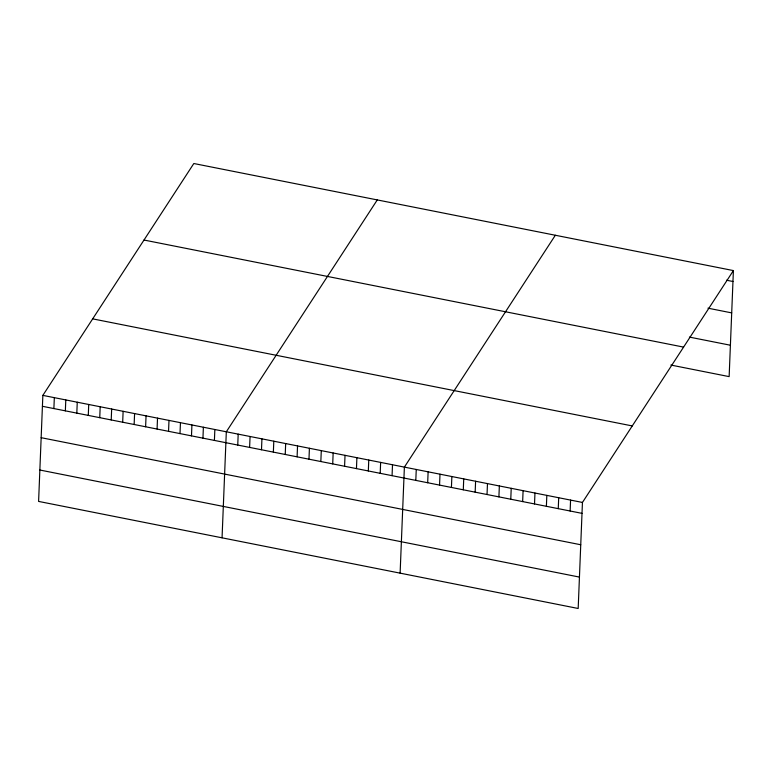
<?xml version="1.0" encoding="UTF-8"?>
<svg xmlns="http://www.w3.org/2000/svg" width="772" height="772" viewBox="0 0 772 772"><rect width="100%" height="100%" fill="white"/><g stroke="black" fill="none" stroke-linecap="round" stroke-linejoin="round"><path stroke-width="1.16" d="M42.856 395.38L38.6 501.414L578.18 608.481L582.445 502.447L733.4 270.586L193.82 163.519L42.856 395.38L582.445 502.447M53.886 408.571L54.329 397.657M65.35 410.849L65.794 399.935M76.814 413.126L77.258 402.212M88.288 415.394L88.722 404.48M99.752 417.671L100.186 406.757M111.216 419.949L111.66 409.035M122.68 422.226L123.124 411.312M134.145 424.494L134.589 413.589M145.619 426.771L146.053 415.857M157.083 429.049L157.517 418.135M168.547 431.326L168.991 420.412M180.011 433.594L180.455 422.689M191.485 435.871L191.919 424.957M202.949 438.149L203.383 427.234M214.413 440.426L214.848 429.512M222.056 537.814L226.321 431.789L377.276 199.929M237.747 445.058L238.191 434.144M249.617 447.413L250.06 436.498M261.496 449.767L261.93 438.853M273.365 452.122L273.799 441.208M285.235 454.476L285.669 443.562M297.104 456.831L297.538 445.917M308.974 459.186L309.408 448.271M320.843 461.54L321.287 450.626M332.713 463.895L333.157 452.981M344.582 466.249L345.026 455.335M356.461 468.604L356.896 457.7M368.331 470.959L368.765 460.054M380.2 473.323L380.635 462.409M392.07 475.677L392.504 464.763M400.118 573.142L404.383 467.118L555.338 235.257M415.809 480.387L416.253 469.472M427.678 482.741L428.122 471.827M439.558 485.096L439.992 474.182M451.427 487.45L451.861 476.536M463.296 489.805L463.731 478.891M475.166 492.16L475.6 481.245M487.035 494.514L487.479 483.6M498.905 496.869L499.349 485.964M510.774 499.223L511.218 488.319M522.654 501.588L523.088 490.674M534.523 503.942L534.957 493.028M546.393 506.297L546.827 495.383M558.262 508.651L558.696 497.737M570.132 511.006L570.576 500.092M733.4 270.586L729.144 376.62L670.868 365.05M726.491 280.217L732.966 281.5M707.963 308.173L731.702 312.892M689.396 337.094L730.399 345.229M143.997 240.034L683.587 347.101M92.679 318.865L632.258 425.932M42.421 406.294L582.001 513.361M41.157 437.685L580.747 544.752M39.864 470.023L579.444 577.089"/></g></svg>
